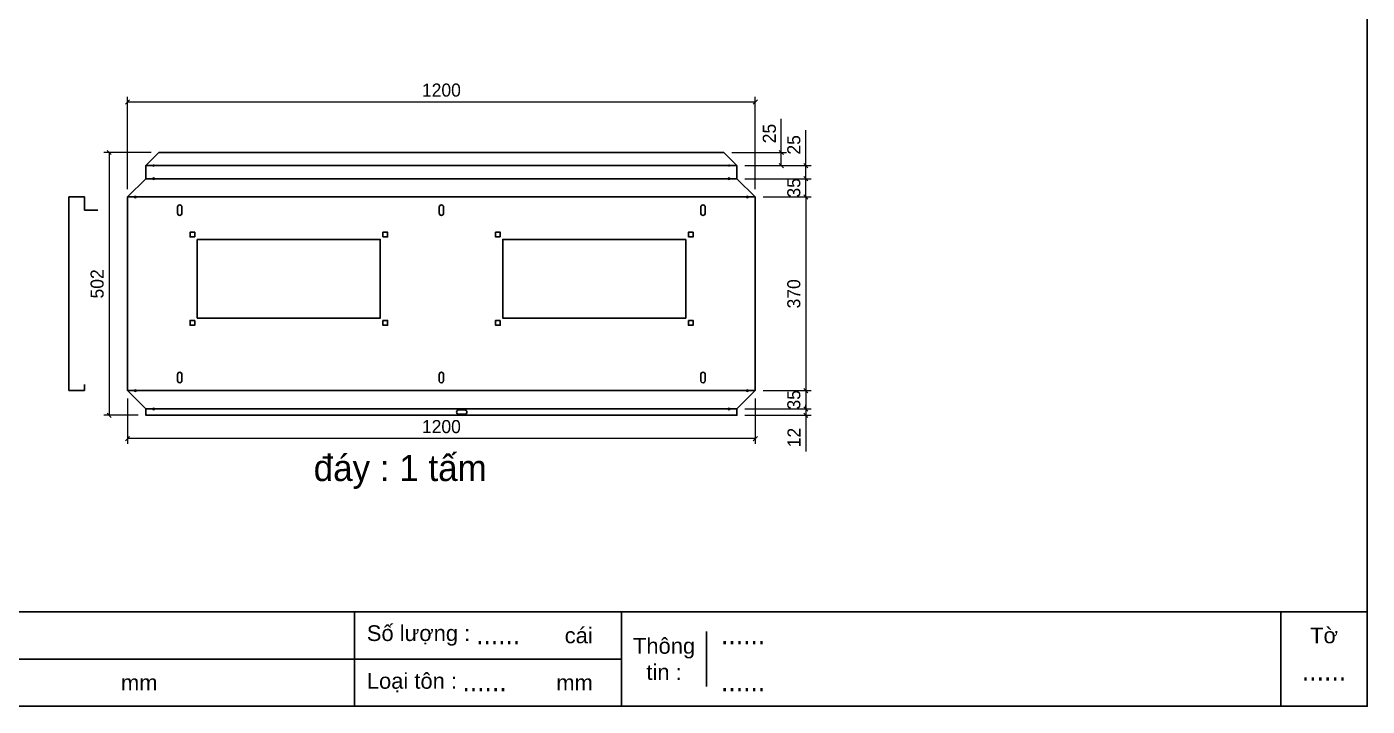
# Model space of a CAD drawing. Header units: millimetres. Extents: x 0 to 4455, y 0 to 3150.
# Drawn here: x 1894 to 4455, y 0 to 1298 of the extents above; entities that cross this region are included whole.
import ezdxf
from ezdxf.enums import TextEntityAlignment as Align

# ---------------------------------------------------------------- set-up
doc = ezdxf.new("R2010")
doc.units = ezdxf.units.MM
doc.layers.add('CNC', color=7, linetype='Continuous')
doc.layers.add('DIM', color=253, linetype='Continuous')
doc.styles.add('Arial', font='arial.ttf')
doc.styles.add('Tahoma (Input Text)', font='tahoma.ttf')
doc.dimstyles.new('Dim-25', dxfattribs={"dimtxt": 25, "dimasz": 8, "dimexe": 10, "dimexo": 15, "dimgap": 10, "dimtad": 1, "dimdec": 0, "dimtxsty": 'Standard', "dimblk": 'OBLIQUE', "dimcen": 10, "dimclrd": 5, "dimclre": 5, "dimclrt": 3, "dimazin": 3, "dimtfac": 1, "dimtdec": 0, "dimtmove": 0, "dimatfit": 3, "dimldrblk": 'OBLIQUE', "dimlwd": 9, "dimlwe": 9})

# ---------------------------------------------------------------- blocks, each defined once
blk = doc.blocks.new('khungtenAsean2')
at = {"color": 7}
for p, q in [((2970, -1980), (0, -1980)), ((1680, -1980), (1680, -2100)), ((2020, -1980), (2020, -2100)), ((2860, -1980), (2860, -2100)), ((2128.3, -2005), (2128.3, -2075)), ((2020, -2040), (0, -2040))]:
    blk.add_line(p, q, dxfattribs=at)
blk.add_lwpolyline([(0, 0), (2970, 0), (2970, -2100), (0, -2100)], close=True, dxfattribs=at)
at = {"color": 2, "char_height": 20, "style": 'Arial'}
for s, insert, width, attachment_point in [('  Số lượng :', (1680, -2010), 917.634, 4), ('cái', (1947.6, -2010), 917.634, 4), ('Thông\\Ptin :', (2074.2, -2040), 108.311, 5), ('Tờ', (2915, -2010), 110, 5), ('mm', (1382.3, -2070), 917.634, 4), ('  Loại tôn :', (1680, -2070), 917.634, 4), ('mm', (1936.9, -2070), 917.634, 4)]:
    blk.add_mtext(s, dxfattribs=dict(at, insert=insert, width=width, attachment_point=attachment_point))
at = {"color": 1, "style": 'Tahoma (Input Text)', "flags": 8}
for tag, p in [('#01', (137.1, -2021.3)), ('#03', (506.6, -2019.3)), ('#05', (1106.6, -2021.3)), ('#07', (1834.7, -2021.3)), ('#09', (2146.7, -2021.3)), ('#02', (98.5, -2081.3)), ('#04', (486.1, -2081.3)), ('#06', (1065.3, -2081.3)), ('#08', (1817.4, -2081.3)), ('#10', (2146.7, -2081.3))]:
    blk.add_attdef(tag, p, '', height=25, dxfattribs=at)
blk.add_attdef('#11', text='', height=25, dxfattribs=at).set_placement((2915, -2067.3), align=Align.CENTER)
blk = doc.blocks.new('*D45')
at = {"color": 0, "linetype": 'ByBlock', "lineweight": -2}
for p, q in [((2090, 515.2), (2082, 507.2)), ((3281.6, 507.2), (3289.6, 515.2))]:
    blk.add_line(p, q, dxfattribs=at)
at = {"layer": 'Defpoints', "color": 0, "transparency": 16777216}
for p in [(2086, 602.8), (3285.6, 602.8), (2086, 511.2)]:
    blk.add_point(p, dxfattribs=at)
at = {"layer": 'DIM', "color": 5, "lineweight": 9, "transparency": 16777216}
for p, q in [((2086, 587.8), (2086, 501.2)), ((3285.6, 587.8), (3285.6, 501.2)), ((3285.6, 511.2), (2086, 511.2))]:
    blk.add_line(p, q, dxfattribs=at)
at = {"layer": 'DIM', "color": 3, "transparency": 16777216, "insert": (2685.8, 534), "char_height": 25, "attachment_point": 5}
blk.add_mtext('1200', dxfattribs=at)
blk = doc.blocks.new('_Oblique')
at = {"color": 0, "linetype": 'ByBlock', "lineweight": -2}
blk.add_line((-0.5, -0.5), (0.5, 0.5), dxfattribs=at)
blk = doc.blocks.new('*D46')
at = {"color": 0, "linetype": 'ByBlock', "lineweight": -2}
for p, q in [((3386.2, 968.8), (3378.2, 976.8)), ((3378.2, 606.8), (3386.2, 598.8))]:
    blk.add_line(p, q, dxfattribs=at)
at = {"layer": 'Defpoints', "color": 0, "transparency": 16777216}
for p in [(3285.6, 972.8), (3285.6, 602.8), (3382.2, 602.8)]:
    blk.add_point(p, dxfattribs=at)
at = {"layer": 'DIM', "color": 5, "lineweight": 9, "transparency": 16777216}
for p, q in [((3300.6, 972.8), (3392.2, 972.8)), ((3382.2, 972.8), (3382.2, 602.8)), ((3300.6, 602.8), (3392.2, 602.8))]:
    blk.add_line(p, q, dxfattribs=at)
at = {"layer": 'DIM', "color": 3, "transparency": 16777216, "insert": (3359.4, 787.8), "char_height": 25, "attachment_point": 5, "rotation": 90}
blk.add_mtext('370', dxfattribs=at)
blk = doc.blocks.new('*D47')
at = {"color": 0, "linetype": 'ByBlock', "lineweight": -2}
for p, q in [((3386.2, 598.8), (3378.2, 606.8)), ((3378.2, 571.8), (3386.2, 563.8))]:
    blk.add_line(p, q, dxfattribs=at)
at = {"layer": 'Defpoints', "color": 0, "transparency": 16777216}
for p in [(3285.6, 602.8), (3250.6, 567.8), (3382.2, 567.8)]:
    blk.add_point(p, dxfattribs=at)
at = {"layer": 'DIM', "color": 5, "lineweight": 9, "transparency": 16777216}
for p, q in [((3300.6, 602.8), (3392.2, 602.8)), ((3382.2, 602.8), (3382.2, 567.8)), ((3265.6, 567.8), (3392.2, 567.8))]:
    blk.add_line(p, q, dxfattribs=at)
at = {"layer": 'DIM', "color": 3, "transparency": 16777216, "insert": (3359.4, 585.3), "char_height": 25, "attachment_point": 5, "rotation": 90}
blk.add_mtext('35', dxfattribs=at)
blk = doc.blocks.new('*D48')
at = {"color": 0, "linetype": 'ByBlock', "lineweight": -2}
for p, q in [((3378.2, 571.8), (3386.2, 563.8)), ((3386.2, 551.8), (3378.2, 559.8))]:
    blk.add_line(p, q, dxfattribs=at)
at = {"layer": 'Defpoints', "color": 0, "transparency": 16777216}
for p in [(3250.6, 567.8), (3250.6, 555.8), (3382.2, 555.8)]:
    blk.add_point(p, dxfattribs=at)
at = {"layer": 'DIM', "color": 5, "lineweight": 9, "transparency": 16777216}
for p, q in [((3265.6, 567.8), (3392.2, 567.8)), ((3382.2, 567.8), (3382.2, 575.8)), ((3382.2, 567.8), (3382.2, 555.8)), ((3265.6, 555.8), (3392.2, 555.8)), ((3382.2, 555.8), (3382.2, 486.6))]:
    blk.add_line(p, q, dxfattribs=at)
at = {"layer": 'DIM', "color": 3, "transparency": 16777216, "insert": (3359.7, 513.2), "char_height": 25, "attachment_point": 5, "rotation": 90}
blk.add_mtext('12', dxfattribs=at)
blk = doc.blocks.new('*D49')
at = {"color": 0, "linetype": 'ByBlock', "lineweight": -2}
for p, q in [((2054.8, 1053.8), (2046.8, 1061.8)), ((2046.8, 559.8), (2054.8, 551.8))]:
    blk.add_line(p, q, dxfattribs=at)
at = {"layer": 'Defpoints', "color": 0, "transparency": 16777216}
for p in [(2146, 1057.8), (2050.8, 555.8), (2121, 555.8)]:
    blk.add_point(p, dxfattribs=at)
at = {"layer": 'DIM', "color": 5, "lineweight": 9, "transparency": 16777216}
for p, q in [((2131, 1057.8), (2040.8, 1057.8)), ((2050.8, 1057.8), (2050.8, 555.8)), ((2106, 555.8), (2040.8, 555.8))]:
    blk.add_line(p, q, dxfattribs=at)
at = {"layer": 'DIM', "color": 3, "transparency": 16777216, "insert": (2028, 806.8), "char_height": 25, "attachment_point": 5, "rotation": 90}
blk.add_mtext('502', dxfattribs=at)
blk = doc.blocks.new('*D50')
at = {"color": 0, "linetype": 'ByBlock', "lineweight": -2}
for p, q in [((3386.2, 1003.8), (3378.2, 1011.8)), ((3378.2, 976.8), (3386.2, 968.8))]:
    blk.add_line(p, q, dxfattribs=at)
at = {"layer": 'Defpoints', "color": 0, "transparency": 16777216}
for p in [(3250.6, 1007.8), (3382.2, 1007.8), (3285.6, 972.8)]:
    blk.add_point(p, dxfattribs=at)
at = {"layer": 'DIM', "color": 5, "lineweight": 9, "transparency": 16777216}
for p, q in [((3265.6, 1007.8), (3392.2, 1007.8)), ((3382.2, 972.8), (3382.2, 1007.8)), ((3300.6, 972.8), (3392.2, 972.8))]:
    blk.add_line(p, q, dxfattribs=at)
at = {"layer": 'DIM', "color": 3, "transparency": 16777216, "insert": (3359.4, 990.3), "char_height": 25, "attachment_point": 5, "rotation": 90}
blk.add_mtext('35', dxfattribs=at)
blk = doc.blocks.new('*D51')
at = {"color": 0, "linetype": 'ByBlock', "lineweight": -2}
for p, q in [((3386.2, 1028.8), (3378.2, 1036.8)), ((3378.2, 1011.8), (3386.2, 1003.8))]:
    blk.add_line(p, q, dxfattribs=at)
at = {"layer": 'Defpoints', "color": 0, "transparency": 16777216}
for p in [(3250.6, 1032.8), (3382.2, 1032.8), (3250.6, 1007.8)]:
    blk.add_point(p, dxfattribs=at)
at = {"layer": 'DIM', "color": 5, "lineweight": 9, "transparency": 16777216}
for p, q in [((3382.2, 1032.8), (3382.2, 1100.6)), ((3265.6, 1032.8), (3392.2, 1032.8)), ((3382.2, 1007.8), (3382.2, 1032.8)), ((3265.6, 1007.8), (3392.2, 1007.8))]:
    blk.add_line(p, q, dxfattribs=at)
at = {"layer": 'DIM', "color": 3, "transparency": 16777216, "insert": (3359.4, 1072.4), "char_height": 25, "attachment_point": 5, "rotation": 90}
blk.add_mtext('25', dxfattribs=at)
blk = doc.blocks.new('*D52')
at = {"color": 0, "linetype": 'ByBlock', "lineweight": -2}
for p, q in [((3339.3, 1053.8), (3331.3, 1061.8)), ((3331.3, 1036.8), (3339.3, 1028.8))]:
    blk.add_line(p, q, dxfattribs=at)
at = {"layer": 'Defpoints', "color": 0, "transparency": 16777216}
for p in [(3225.6, 1057.8), (3335.3, 1057.8), (3250.6, 1032.8)]:
    blk.add_point(p, dxfattribs=at)
at = {"layer": 'DIM', "color": 5, "lineweight": 9, "transparency": 16777216}
for p, q in [((3335.3, 1057.8), (3335.3, 1122.3)), ((3240.6, 1057.8), (3345.3, 1057.8)), ((3335.3, 1032.8), (3335.3, 1057.8)), ((3265.6, 1032.8), (3345.3, 1032.8))]:
    blk.add_line(p, q, dxfattribs=at)
at = {"layer": 'DIM', "color": 3, "transparency": 16777216, "insert": (3312.6, 1094), "char_height": 25, "attachment_point": 5, "rotation": 90}
blk.add_mtext('25', dxfattribs=at)
blk = doc.blocks.new('f3daunguoc')
at = {"layer": 'CNC', "color": 2, "lineweight": -3}
blk.add_circle((0, 0), 1.5, dxfattribs=at)
blk = doc.blocks.new('f2dauxuoi')
at = {"layer": 'CNC', "color": 2, "lineweight": -3}
blk.add_circle((0, 0), 1, dxfattribs=at)
blk = doc.blocks.new('*D53')
at = {"color": 0, "linetype": 'ByBlock', "lineweight": -2}
for p, q in [((2090, 1158.2), (2082, 1150.2)), ((3281.6, 1150.2), (3289.6, 1158.2))]:
    blk.add_line(p, q, dxfattribs=at)
at = {"layer": 'Defpoints', "color": 0, "transparency": 16777216}
for p in [(2086, 1154.2), (2086, 972.8), (3285.6, 972.8)]:
    blk.add_point(p, dxfattribs=at)
at = {"layer": 'DIM', "color": 5, "lineweight": 9, "transparency": 16777216}
for p, q in [((2086, 987.8), (2086, 1164.2)), ((3285.6, 1154.2), (2086, 1154.2)), ((3285.6, 987.8), (3285.6, 1164.2))]:
    blk.add_line(p, q, dxfattribs=at)
at = {"layer": 'DIM', "color": 3, "transparency": 16777216, "insert": (2685.8, 1176.9), "char_height": 25, "attachment_point": 5}
blk.add_mtext('1200', dxfattribs=at)
blk = doc.blocks.new('ovan8.5x20')
at = {"layer": 'CNC', "color": 2, "lineweight": -3}
for p, q in [((5.7, 4.2), (-5.8, 4.2)), ((-5.8, -4.2), (5.7, -4.2))]:
    blk.add_line(p, q, dxfattribs=at)
for centre, start, end in [((-5.8, 0), 90, 270), ((5.7, 0), 270, 90)]:
    blk.add_arc(centre, 4.25, start, end, dxfattribs=at)

msp = doc.modelspace()

# ---------------------------------------------------------------- linework, layer by layer
at = {"color": 7}
for p, q in [((2121, 1032.8), (2146, 1057.8)), ((3225.6, 1057.8), (2146, 1057.8)), ((3250.6, 1032.8), (3225.6, 1057.8)), ((3250.6, 1032.8), (2121, 1032.8)), ((2121, 1007.8), (2086, 972.8)), ((3250.6, 1007.8), (2121, 1007.8)), ((3250.6, 1007.8), (3285.6, 972.8)), ((1974, 972.8), (1974, 602.8)), ((1974, 972.8), (2004, 972.8)), ((2004, 972.8), (2004, 947.8)), ((2004, 947.8), (2029, 947.8)), ((3285.6, 972.8), (2086, 972.8)), ((2004, 602.8), (2004, 614.8)), ((1974, 602.8), (2004, 602.8)), ((3285.6, 602.8), (2086, 602.8)), ((2086, 602.8), (2121, 567.8)), ((3285.6, 602.8), (3250.6, 567.8)), ((3250.6, 567.8), (2121, 567.8))]:
    msp.add_line(p, q, dxfattribs=at)
for points in [[(2121, 1007.8), (2121, 1032.8)], [(3250.6, 1032.8), (3250.6, 1007.8)], [(2086, 602.8), (2086, 972.8)], [(3285.6, 972.8), (3285.6, 602.8)], [(3250.6, 567.8), (3250.6, 555.8), (2121, 555.8), (2121, 567.8)]]:
    msp.add_lwpolyline(points, dxfattribs=at)
at = {"color": 2}
for points in [[(2214.4, 896.4), (2205.4, 896.4), (2205.4, 905.4), (2214.4, 905.4)], [(2573.9, 896.4), (2582.9, 896.4), (2582.9, 905.4), (2573.9, 905.4)], [(2798.2, 896.4), (2789.2, 896.4), (2789.2, 905.4), (2798.2, 905.4)], [(3157.7, 896.4), (3166.7, 896.4), (3166.7, 905.4), (3157.7, 905.4)], [(2219.1, 891.6), (2569.1, 891.6), (2569.1, 741.6), (2219.1, 741.6)], [(3152.9, 891.6), (2802.9, 891.6), (2802.9, 741.6), (3152.9, 741.6)], [(2214.4, 736.9), (2205.4, 736.9), (2205.4, 727.9), (2214.4, 727.9)], [(2573.9, 736.9), (2582.9, 736.9), (2582.9, 727.9), (2573.9, 727.9)], [(2798.2, 736.9), (2789.2, 736.9), (2789.2, 727.9), (2798.2, 727.9)], [(3157.7, 736.9), (3166.7, 736.9), (3166.7, 727.9), (3157.7, 727.9)]]:
    msp.add_lwpolyline(points, close=True, dxfattribs=at)
at = {"color": 2, "ltscale": 0.5}
msp.add_lwpolyline([(2718.9, 566.1, 1), (2718.9, 557.6), (2730.4, 557.6, 1), (2730.4, 566.1)], format="xyb", close=True, dxfattribs=at)

# ---------------------------------------------------------------- block references
at = {"color": 7}
ref = msp.add_blockref('khungtenAsean2', (0, 3150), dxfattribs=dict(at, xscale=1.5, yscale=1.5, zscale=1.5))
ref.add_attrib('#11', '......', dxfattribs={"color": 1, "height": 37.5, "style": 'Tahoma (Input Text)'}).set_placement((4372.5, 49), align=Align.CENTER)
ref.add_attrib('#09', '......', (3220.1, 118.1), dxfattribs={"color": 1, "height": 37.5, "style": 'Tahoma (Input Text)'})
ref.add_attrib('#10', '......', (3220.1, 28.1), dxfattribs={"color": 1, "height": 37.5, "style": 'Tahoma (Input Text)'})
ref.add_attrib('#08', '......', (2726.2, 28.1), dxfattribs={"color": 1, "height": 37.5, "style": 'Tahoma (Input Text)'})
ref.add_attrib('#07', '......', (2752, 118.1), dxfattribs={"color": 1, "height": 37.5, "style": 'Tahoma (Input Text)'})
at = {"lineweight": -3, "xscale": -1, "rotation": 90}
for name, p in [('f2dauxuoi', (2136, 1032.8)), ('f3daunguoc', (3235.6, 1007.8)), ('f3daunguoc', (3270.6, 972.8)), ('f3daunguoc', (3270.6, 602.8)), ('f3daunguoc', (3235.6, 567.8))]:
    msp.add_blockref(name, p, dxfattribs=at)
at = {"lineweight": -3, "rotation": 270}
for name, p in [('f2dauxuoi', (3235.6, 1032.8)), ('f3daunguoc', (2136, 1007.8)), ('f3daunguoc', (2101, 972.8)), ('f3daunguoc', (2101, 602.8)), ('f3daunguoc', (2136, 567.8))]:
    msp.add_blockref(name, p, dxfattribs=at)
at = {"layer": 'CNC', "lineweight": -3}
for p, rotation in [((2185.8, 947.8), 90), ((2685.8, 627.8), 270), ((3185.8, 627.8), 270)]:
    msp.add_blockref('ovan8.5x20', p, dxfattribs=dict(at, rotation=rotation))
at = {"layer": 'CNC', "lineweight": -3, "xscale": -1}
for p, rotation in [((2685.8, 947.8), 270), ((3185.8, 947.8), 270), ((2185.8, 627.8), 90)]:
    msp.add_blockref('ovan8.5x20', p, dxfattribs=dict(at, rotation=rotation))

# ---------------------------------------------------------------- texts
at = {"color": 2, "insert": (2597.8, 447.6), "char_height": 50, "width": 1216.419, "attachment_point": 5}
msp.add_mtext(' đáy : 1 tấm', dxfattribs=at)

# ---------------------------------------------------------------- dimensions: what is measured, and where the dimension line sits
at = {"layer": 'DIM'}
dim = msp.add_linear_dim(base=(2086, 1154.2), p1=(3285.6, 972.8), p2=(2086, 972.8), dimstyle='Dim-25', dxfattribs=at)
dim.commit()
dim.dimension.update_dxf_attribs({"geometry": '*D53', "text_midpoint": (2685.8, 1176.9)})
at = {"layer": 'DIM', "color": 7}
for base, p1, p2, picture, middle in [((3335.3, 1057.8), (3250.6, 1032.8), (3225.6, 1057.8), '*D52', (3335.3, 1094)), ((3382.2, 1032.8), (3250.6, 1007.8), (3250.6, 1032.8), '*D51', (3382.2, 1072.4)), ((3382.2, 1007.8), (3285.6, 972.8), (3250.6, 1007.8), '*D50', (3382.2, 990.3)), ((3382.2, 602.8), (3285.6, 972.8), (3285.6, 602.8), '*D46', (3382.2, 787.8)), ((3382.2, 567.8), (3285.6, 602.8), (3250.6, 567.8), '*D47', (3382.2, 585.3))]:
    dim = msp.add_linear_dim(base=base, p1=p1, p2=p2, angle=270, dimstyle='Dim-25', dxfattribs=at)
    dim.commit()
    dim.dimension.update_dxf_attribs({"geometry": picture, "text_midpoint": middle, "dimtype": 160})
for base, p1, p2, picture, middle in [((2050.8, 555.8), (2146, 1057.8), (2121, 555.8), '*D49', (2028, 806.8)), ((3382.2, 555.8), (3250.6, 567.8), (3250.6, 555.8), '*D48', (3359.7, 513.2))]:
    dim = msp.add_linear_dim(base=base, p1=p1, p2=p2, angle=270, dimstyle='Dim-25', dxfattribs=at)
    dim.commit()
    dim.dimension.update_dxf_attribs({"geometry": picture, "text_midpoint": middle})
dim = msp.add_linear_dim(base=(2086, 511.2), p1=(3285.6, 602.8), p2=(2086, 602.8), dimstyle='Dim-25', dxfattribs=at)
dim.commit()
dim.dimension.update_dxf_attribs({"geometry": '*D45', "text_midpoint": (2685.8, 534)})

doc.saveas('drawing.dxf')
